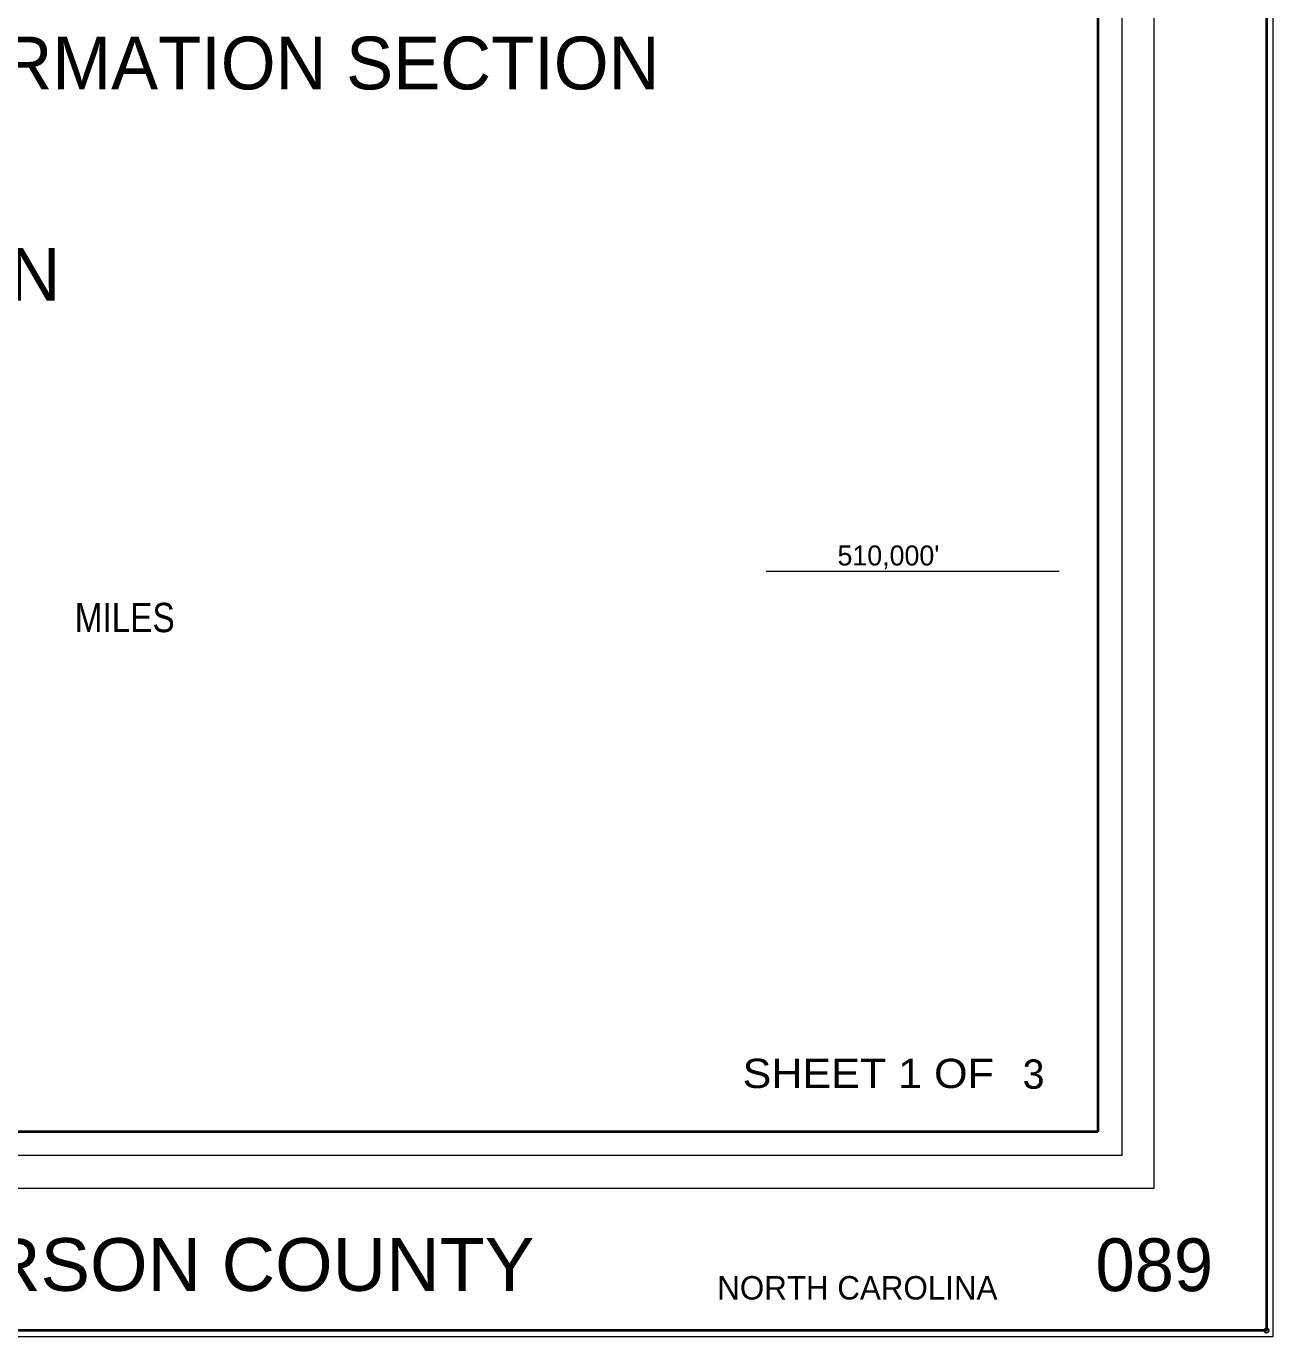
# Model space of a CAD drawing. Extents: x 233651 to 340218, y 148577 to 326447.
# Drawn here: x 323433 to 330282, y 148577 to 155780 of the extents above; entities that cross this region are included whole.
import ezdxf
from ezdxf.enums import TextEntityAlignment as Align

# ---------------------------------------------------------------- set-up
doc = ezdxf.new("R2010")
doc.units = 0
doc.header["$LTSCALE"] = 52
doc.header["$PDMODE"] = 32
doc.header["$PDSIZE"] = 26
for name, color, linetype, lineweight in [('1', 7, 'Continuous', 25), ('20', 7, 'Continuous', 40), ('29', 7, 'Continuous', 120), ('61', 7, 'Continuous', 13)]:
    doc.layers.add(name, color=color, linetype=linetype, lineweight=lineweight)
doc.layers.add('12', color=7, linetype='Continuous')

msp = doc.modelspace()

# ---------------------------------------------------------------- linework, layer by layer
at = {"layer": '1', "lineweight": 13}
msp.add_lwpolyline([(330281.51, 148577.15), (233650.87, 148577.15), (233650.87, 204974.19), (330281.51, 204974.19)], close=True, dxfattribs=at)
at = {"layer": '1'}
msp.add_point((330246.51, 148612.15), dxfattribs=at)
at = {"layer": '20'}
for points in [[(233685.87, 204939.19), (330246.51, 204939.19), (330246.51, 148612.15), (233685.87, 148612.15)], [(233685.87, 204939.19), (330246.51, 204939.19), (330246.51, 148612.15), (233685.87, 148612.15)], [(236873.72, 203830.22), (329321, 203830.22), (329321, 149703.86), (236873.72, 149703.86)], [(236873.72, 203830.22), (329321, 203830.22), (329321, 149703.86), (236873.72, 149703.86)]]:
    msp.add_lwpolyline(points, close=True, dxfattribs=at)
at = {"layer": '20', "lineweight": 13}
msp.add_lwpolyline([(236564.53, 204155.69), (236564.53, 149394.58), (236743.08, 149573.25), (236743.08, 203960.86), (329451.61, 203960.86), (329451.61, 149573.25), (236743.08, 149573.25), (236564.53, 149394.58), (329630.19, 149394.58), (329630.19, 204155.69)], close=True, dxfattribs=at)
msp.add_lwpolyline([(236564.53, 204155.69), (236564.53, 149394.58), (236743.08, 149573.25), (236743.08, 203960.86), (329451.61, 203960.86), (329451.61, 149573.25), (236743.08, 149573.25), (236564.53, 149394.58), (329630.19, 149394.58), (329630.19, 204155.69)], close=True, dxfattribs=at)
at = {"layer": '29', "lineweight": 13}
msp.add_lwpolyline([(233650.87, 204974.19), (330281.51, 204974.19), (330281.51, 148577.15), (233650.87, 148577.15)], close=True, dxfattribs=at)
at = {"layer": '61'}
for points in [[(327498.77, 152784.72), (327502.77, 152784.72), (327506.77, 152784.72), (327510.77, 152784.72), (327514.77, 152784.72), (327518.77, 152784.72), (327522.77, 152784.72), (327526.77, 152784.72), (327530.77, 152784.72), (327534.77, 152784.72), (327538.77, 152784.72), (327542.77, 152784.72), (327546.77, 152784.72), (327550.77, 152784.72), (327554.77, 152784.72), (327558.77, 152784.72), (327562.77, 152784.72), (327566.77, 152784.72), (327570.77, 152784.72), (327574.77, 152784.72), (327578.77, 152784.72), (327582.77, 152784.72), (327586.77, 152784.72), (327590.77, 152784.72), (327594.77, 152784.72), (327598.77, 152784.72), (327602.77, 152784.72), (327606.77, 152784.72), (327610.77, 152784.72), (327614.77, 152784.72), (327618.77, 152784.72), (327622.77, 152784.72), (327626.77, 152784.72), (327630.77, 152784.72), (327634.77, 152784.72), (327638.77, 152784.72), (327642.77, 152784.72), (327646.77, 152784.72), (327650.77, 152784.72), (327654.77, 152784.72), (327658.77, 152784.72), (327662.77, 152784.72), (327666.77, 152784.72), (327670.77, 152784.72), (327674.77, 152784.72), (327678.77, 152784.72), (327682.77, 152784.72), (327686.77, 152784.72), (327690.77, 152784.72), (327694.77, 152784.72), (327698.77, 152784.72), (327702.77, 152784.72), (327706.77, 152784.72), (327710.77, 152784.72), (327714.77, 152784.72), (327718.77, 152784.72), (327722.77, 152784.72), (327726.77, 152784.72), (327730.77, 152784.72), (327734.77, 152784.72), (327738.77, 152784.72), (327742.77, 152784.72), (327746.77, 152784.72), (327750.77, 152784.72), (327754.77, 152784.72), (327758.77, 152784.72), (327762.77, 152784.72), (327766.77, 152784.72), (327770.77, 152784.72), (327774.77, 152784.72), (327778.77, 152784.72), (327782.77, 152784.72), (327786.77, 152784.72), (327790.77, 152784.72), (327794.77, 152784.72), (327798.77, 152784.72), (327802.77, 152784.72), (327806.77, 152784.72), (327810.77, 152784.72), (327814.77, 152784.72), (327818.77, 152784.72), (327822.77, 152784.72), (327826.77, 152784.72), (327830.77, 152784.72), (327834.77, 152784.72), (327838.77, 152784.72), (327842.77, 152784.72), (327846.77, 152784.72), (327850.77, 152784.72), (327854.77, 152784.72), (327858.77, 152784.72), (327862.77, 152784.72), (327866.77, 152784.72), (327870.77, 152784.72), (327874.77, 152784.72), (327878.77, 152784.72), (327882.77, 152784.72), (327886.77, 152784.72), (327890.77, 152784.72), (327894.77, 152784.72)], [(327894.77, 152784.72), (327898.77, 152784.72), (327902.77, 152784.72), (327906.77, 152784.72), (327910.77, 152784.72), (327914.77, 152784.72), (327918.77, 152784.72), (327922.77, 152784.72), (327926.77, 152784.72), (327930.77, 152784.72), (327934.77, 152784.72), (327938.77, 152784.72), (327942.77, 152784.72), (327946.77, 152784.72), (327950.77, 152784.72), (327954.77, 152784.72), (327958.77, 152784.72), (327962.77, 152784.72), (327966.77, 152784.72), (327970.77, 152784.72), (327974.77, 152784.72), (327978.77, 152784.72), (327982.77, 152784.72), (327986.77, 152784.72), (327990.77, 152784.72), (327994.77, 152784.72), (327998.77, 152784.72), (328002.77, 152784.72), (328006.77, 152784.72), (328010.77, 152784.72), (328014.77, 152784.72), (328018.77, 152784.72), (328022.77, 152784.72), (328026.77, 152784.72), (328030.77, 152784.72), (328034.77, 152784.72), (328038.77, 152784.72), (328042.77, 152784.72), (328046.77, 152784.72), (328050.77, 152784.72), (328054.77, 152784.72), (328058.77, 152784.72), (328062.77, 152784.72), (328066.77, 152784.72), (328070.77, 152784.72), (328074.77, 152784.72), (328078.77, 152784.72), (328082.77, 152784.72), (328086.77, 152784.72), (328090.77, 152784.72), (328094.77, 152784.72), (328098.77, 152784.72), (328102.77, 152784.72), (328106.77, 152784.72), (328110.77, 152784.72), (328114.77, 152784.72), (328118.77, 152784.72), (328122.77, 152784.72), (328126.77, 152784.72), (328130.77, 152784.72), (328134.77, 152784.72), (328138.77, 152784.72), (328142.77, 152784.72), (328146.77, 152784.72), (328150.77, 152784.72), (328154.77, 152784.72), (328158.77, 152784.72), (328162.77, 152784.72), (328166.77, 152784.72), (328170.77, 152784.72), (328174.77, 152784.72), (328178.77, 152784.72), (328182.77, 152784.72), (328186.77, 152784.72), (328190.77, 152784.72), (328194.77, 152784.72), (328198.77, 152784.72), (328202.77, 152784.72), (328206.77, 152784.72), (328210.77, 152784.72), (328214.77, 152784.72), (328218.77, 152784.72), (328222.77, 152784.72), (328226.77, 152784.72), (328230.77, 152784.72), (328234.77, 152784.72), (328238.77, 152784.72), (328242.77, 152784.72), (328246.77, 152784.72), (328250.77, 152784.72), (328254.77, 152784.72), (328258.77, 152784.72), (328262.77, 152784.72), (328266.77, 152784.72), (328270.77, 152784.72), (328274.77, 152784.72), (328278.77, 152784.72), (328282.77, 152784.72), (328286.77, 152784.72), (328290.77, 152784.72)], [(328290.77, 152784.72), (328294.77, 152784.72), (328298.77, 152784.72), (328302.77, 152784.72), (328306.77, 152784.72), (328310.77, 152784.72), (328314.77, 152784.72), (328318.77, 152784.72), (328322.77, 152784.72), (328326.77, 152784.72), (328330.77, 152784.72), (328334.77, 152784.72), (328338.77, 152784.72), (328342.77, 152784.72), (328346.77, 152784.72), (328350.77, 152784.72), (328354.77, 152784.72), (328358.77, 152784.72), (328362.77, 152784.72), (328366.77, 152784.72), (328370.77, 152784.72), (328374.77, 152784.72), (328378.77, 152784.72), (328382.77, 152784.72), (328386.77, 152784.72), (328390.77, 152784.72), (328394.77, 152784.72), (328398.77, 152784.72), (328402.77, 152784.72), (328406.77, 152784.72), (328410.77, 152784.72), (328414.77, 152784.72), (328418.77, 152784.72), (328422.77, 152784.72), (328426.77, 152784.72), (328430.77, 152784.72), (328434.77, 152784.72), (328438.77, 152784.72), (328442.77, 152784.72), (328446.77, 152784.72), (328450.77, 152784.72), (328454.77, 152784.72), (328458.77, 152784.72), (328462.77, 152784.72), (328466.77, 152784.72), (328470.77, 152784.72), (328474.77, 152784.72), (328478.77, 152784.72), (328482.77, 152784.72), (328486.77, 152784.72), (328490.77, 152784.72), (328494.77, 152784.72), (328498.77, 152784.72), (328502.77, 152784.72), (328506.77, 152784.72), (328510.77, 152784.72), (328514.77, 152784.72), (328518.77, 152784.72), (328522.77, 152784.72), (328526.77, 152784.72), (328530.77, 152784.72), (328534.77, 152784.72), (328538.77, 152784.72), (328542.77, 152784.72), (328546.77, 152784.72), (328550.77, 152784.72), (328554.77, 152784.72), (328558.77, 152784.72), (328562.77, 152784.72), (328566.77, 152784.72), (328570.77, 152784.72), (328574.77, 152784.72), (328578.77, 152784.72), (328582.77, 152784.72), (328586.77, 152784.72), (328590.77, 152784.72), (328594.77, 152784.72), (328598.77, 152784.72), (328602.77, 152784.72), (328606.77, 152784.72), (328610.77, 152784.72), (328614.77, 152784.72), (328618.77, 152784.72), (328622.77, 152784.72), (328626.77, 152784.72), (328630.77, 152784.72), (328634.77, 152784.72), (328638.77, 152784.72), (328642.77, 152784.72), (328646.77, 152784.72), (328650.77, 152784.72), (328654.77, 152784.72), (328658.77, 152784.72), (328662.77, 152784.72), (328666.77, 152784.72), (328670.77, 152784.72), (328674.77, 152784.72), (328678.77, 152784.72), (328682.77, 152784.72), (328686.77, 152784.72)], [(328686.77, 152784.72), (328690.77, 152784.72), (328694.77, 152784.72), (328698.77, 152784.72), (328702.77, 152784.72), (328706.77, 152784.72), (328710.77, 152784.72), (328714.77, 152784.72), (328718.77, 152784.72), (328722.77, 152784.72), (328726.77, 152784.72), (328730.77, 152784.72), (328734.77, 152784.72), (328738.77, 152784.72), (328742.77, 152784.72), (328746.77, 152784.72), (328750.77, 152784.72), (328754.77, 152784.72), (328758.77, 152784.72), (328762.77, 152784.72), (328766.77, 152784.72), (328770.77, 152784.72), (328774.77, 152784.72), (328778.77, 152784.72), (328782.77, 152784.72), (328786.77, 152784.72), (328790.77, 152784.72), (328794.77, 152784.72), (328798.77, 152784.72), (328802.77, 152784.72), (328806.77, 152784.72), (328810.77, 152784.72), (328814.77, 152784.72), (328818.77, 152784.72), (328822.77, 152784.72), (328826.77, 152784.72), (328830.77, 152784.72), (328834.77, 152784.72), (328838.77, 152784.72), (328842.77, 152784.72), (328846.77, 152784.72), (328850.77, 152784.72), (328854.77, 152784.72), (328858.77, 152784.72), (328862.77, 152784.72), (328866.77, 152784.72), (328870.77, 152784.72), (328874.77, 152784.72), (328878.77, 152784.72), (328882.77, 152784.72), (328886.77, 152784.72), (328890.77, 152784.72), (328894.77, 152784.72), (328898.77, 152784.72), (328902.77, 152784.72), (328906.77, 152784.72), (328910.77, 152784.72), (328914.77, 152784.72), (328918.77, 152784.72), (328922.77, 152784.72), (328926.77, 152784.72), (328930.77, 152784.72), (328934.77, 152784.72), (328938.77, 152784.72), (328942.77, 152784.72), (328946.77, 152784.72), (328950.77, 152784.72), (328954.77, 152784.72), (328958.77, 152784.72), (328962.77, 152784.72), (328966.77, 152784.72), (328970.77, 152784.72), (328974.77, 152784.72), (328978.77, 152784.72), (328982.77, 152784.72), (328986.77, 152784.72), (328990.77, 152784.72), (328994.77, 152784.72), (328998.77, 152784.72), (329002.77, 152784.72), (329006.77, 152784.72), (329010.77, 152784.72), (329014.77, 152784.72), (329018.77, 152784.72), (329022.77, 152784.72), (329026.77, 152784.72), (329030.77, 152784.72), (329034.77, 152784.72), (329038.77, 152784.72), (329042.77, 152784.72), (329046.77, 152784.72), (329050.77, 152784.72), (329054.77, 152784.72), (329058.77, 152784.72), (329062.77, 152784.72), (329066.77, 152784.72), (329070.77, 152784.72), (329074.77, 152784.72), (329078.77, 152784.72), (329082.77, 152784.72)], [(329082.77, 152784.72), (329086.77, 152784.72), (329090.77, 152784.72), (329094.77, 152784.72), (329098.77, 152784.72), (329102.77, 152784.72), (329107.77, 152784.72)]]:
    msp.add_lwpolyline(points, dxfattribs=at)

# ---------------------------------------------------------------- texts
at = {"layer": '12'}
for s, rotation, p in [('STATE ROAD MAINTENANCE UNIT - MAPPING AND INFORMATION SECTION', 0.002, (319852.66, 155432.17)), ('U.S.DEPARTMENT OF TRANSPORTATION', 0.006, (319746.01, 154271.07))]:
    msp.add_text(s, height=289.7, rotation=rotation, dxfattribs=at).set_placement(p, align=Align.CENTER)
at = {"layer": '20'}
for s, height, width, p in [('MILES', 161, 0.85, (323973.77, 152449.52)), ('SHEET 1 OF', 160.9, 1.1, (328058.87, 149944.16)), ('SHEET 1 OF', 160.9, 1.1, (328058.87, 149944.16)), ('HENDERSON COUNTY   ', 289.7, 1.05, (324178.33, 148829.44)), ('HENDERSON COUNTY   ', 289.7, 1.05, (324178.33, 148829.44))]:
    msp.add_text(s, height=height, dxfattribs=dict(at, width=width)).set_placement(p, align=Align.CENTER)
for s, height, p in [('3  ', 160.9, (329026.98, 149940.25)), ('3  ', 160.9, (329026.98, 149940.25)), ('089', 289.7, (329630.63, 148828.1)), ('089', 289.7, (329630.63, 148828.1))]:
    msp.add_text(s, height=height, dxfattribs=at).set_placement(p, align=Align.CENTER)
msp.add_text('NORTH CAROLINA', height=128.7, dxfattribs=at).set_placement((327229.27, 148782))
msp.add_text('NORTH CAROLINA', height=128.7, dxfattribs=at).set_placement((327229.27, 148782))
at = {"layer": '61'}
msp.add_text("510,000'", height=110, dxfattribs=at).set_placement((328169.87, 152815.9), align=Align.CENTER)

doc.saveas('drawing.dxf')
